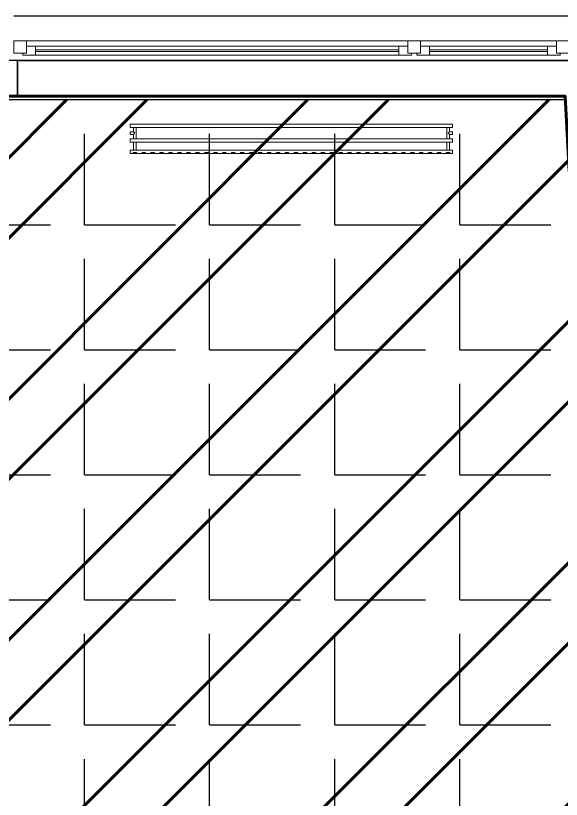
# Model space of a CAD drawing. Header units: millimetres. Extents: x -164500 to 426394, y -23753 to 102118.
# Drawn here: x 44635 to 47682, y 22836 to 27214 of the extents above; entities that cross this region are included whole.
import ezdxf

# ---------------------------------------------------------------- set-up
doc = ezdxf.new("R2010")
doc.units = ezdxf.units.MM
doc.layers.add('1.1) плитка  КР1', color=40, linetype='Continuous')
for name, color, linetype, lineweight in [('196 1-3 этаж гидро изол', 6, 'Continuous', 60), ('A-FLOR', 7, 'Continuous', 9), ('A-GLAZ', 7, 'Continuous', 9), ('A-GLAZ-1', 7, 'Continuous', 5)]:
    doc.layers.add(name, color=color, linetype=linetype, lineweight=lineweight)
doc.layers.add('M-EQPM-1', color=7, linetype='Continuous', lineweight=9, true_color=0xb2b2b2)

# ---------------------------------------------------------------- blocks, each defined once
blk = doc.blocks.new('120_Окно_СКБ_2Ст - 120_Окно_СКБ_2Ст 3100х2500 _мал_створка слева_-22273855-Объем проектирования 1 этажа')
at = {"layer": 'A-GLAZ'}
for p, q in [((-1550, -75), (-1550, -5)), ((-1550, -5), (-1480, -5)), ((-1480, -5), (-1480, -75)), ((650, -35), (-1480, -35)), ((-1480, -35), (-1480, -75)), ((-1430, -85), (-1430, -35)), ((600, -85), (600, -35)), ((650, -75), (650, -5)), ((650, -5), (720, -5)), ((650, -75), (650, -35)), ((720, -5), (720, -75)), ((1480, -35), (720, -35)), ((720, -35), (720, -75)), ((770, -85), (770, -35)), ((1430, -85), (1430, -35)), ((1480, -75), (1480, -5)), ((1480, -5), (1550, -5)), ((1480, -75), (1480, -35)), ((1550, -5), (1550, -75)), ((-1480, -75), (-1550, -75)), ((-1480, -75), (-1500, -75)), ((-1500, -75), (-1500, -85)), ((-1500, -85), (670, -85)), ((670, -85), (-1500, -85)), ((720, -75), (650, -75)), ((670, -75), (650, -75)), ((670, -85), (670, -75)), ((720, -75), (700, -75)), ((700, -75), (700, -85)), ((700, -85), (1500, -85)), ((1500, -85), (700, -85)), ((1550, -75), (1480, -75)), ((1500, -75), (1480, -75)), ((1500, -85), (1500, -75))]:
    blk.add_line(p, q, dxfattribs=at)
at = {"layer": 'A-GLAZ-1'}
for p, q in [((1550, -5), (-1550, -5)), ((-1550, -75), (-1500, -75)), ((-1430, -55), (600, -55)), ((600, -65), (-1430, -65)), ((670, -75), (700, -75)), ((770, -55), (1430, -55)), ((1430, -65), (770, -65)), ((1500, -75), (1550, -75))]:
    blk.add_line(p, q, dxfattribs=at)
blk = doc.blocks.new('radiator_prado_classic_z_tip_30_po exemplyaru - Classic Z Тип 30-500-V248-Объем проектирования 1 этажа')
at = {"layer": 'M-EQPM-1'}
for p, q in [((0, 228), (0, 210)), ((1800, 228), (0, 228)), ((0, 210), (0, 228)), ((0, 228), (12.5, 228)), ((12.5, 228), (37.5, 228)), ((37.5, 228), (12.5, 228)), ((12.5, 228), (37.5, 228)), ((12.5, 228), (17.5, 223)), ((12.5, 228), (17.5, 223)), ((32.5, 223), (17.5, 223)), ((17.5, 223), (32.5, 223)), ((32.5, 223), (37.5, 228)), ((37.5, 228), (32.5, 223)), ((37.5, 228), (62.5, 228)), ((62.5, 228), (87.5, 228)), ((87.5, 228), (62.5, 228)), ((62.5, 228), (87.5, 228)), ((62.5, 228), (67.5, 223)), ((62.5, 228), (67.5, 223)), ((82.5, 223), (67.5, 223)), ((67.5, 223), (82.5, 223)), ((82.5, 223), (87.5, 228)), ((87.5, 228), (82.5, 223)), ((87.5, 228), (112.5, 228)), ((112.5, 228), (137.5, 228)), ((137.5, 228), (112.5, 228)), ((112.5, 228), (137.5, 228)), ((112.5, 228), (117.5, 223)), ((112.5, 228), (117.5, 223)), ((132.5, 223), (117.5, 223)), ((117.5, 223), (132.5, 223)), ((132.5, 223), (137.5, 228)), ((137.5, 228), (132.5, 223)), ((137.5, 228), (162.5, 228)), ((162.5, 228), (187.5, 228)), ((187.5, 228), (162.5, 228)), ((162.5, 228), (187.5, 228)), ((162.5, 228), (167.5, 223)), ((162.5, 228), (167.5, 223)), ((182.5, 223), (167.5, 223)), ((167.5, 223), (182.5, 223)), ((182.5, 223), (187.5, 228)), ((187.5, 228), (182.5, 223)), ((187.5, 228), (212.5, 228)), ((212.5, 228), (237.5, 228)), ((237.5, 228), (212.5, 228)), ((212.5, 228), (237.5, 228)), ((212.5, 228), (217.5, 223)), ((212.5, 228), (217.5, 223)), ((232.5, 223), (217.5, 223)), ((217.5, 223), (232.5, 223)), ((232.5, 223), (237.5, 228)), ((237.5, 228), (232.5, 223)), ((237.5, 228), (262.5, 228)), ((262.5, 228), (287.5, 228)), ((287.5, 228), (262.5, 228)), ((262.5, 228), (287.5, 228)), ((262.5, 228), (267.5, 223)), ((262.5, 228), (267.5, 223)), ((282.5, 223), (267.5, 223)), ((267.5, 223), (282.5, 223)), ((282.5, 223), (287.5, 228)), ((287.5, 228), (282.5, 223)), ((287.5, 228), (312.5, 228)), ((312.5, 228), (337.5, 228)), ((337.5, 228), (312.5, 228)), ((312.5, 228), (337.5, 228)), ((312.5, 228), (317.5, 223)), ((312.5, 228), (317.5, 223)), ((332.5, 223), (317.5, 223)), ((317.5, 223), (332.5, 223)), ((332.5, 223), (337.5, 228)), ((337.5, 228), (332.5, 223)), ((337.5, 228), (362.5, 228)), ((362.5, 228), (387.5, 228)), ((387.5, 228), (362.5, 228)), ((362.5, 228), (387.5, 228)), ((362.5, 228), (367.5, 223)), ((362.5, 228), (367.5, 223)), ((382.5, 223), (367.5, 223)), ((367.5, 223), (382.5, 223)), ((382.5, 223), (387.5, 228)), ((387.5, 228), (382.5, 223)), ((387.5, 228), (412.5, 228)), ((412.5, 228), (437.5, 228)), ((437.5, 228), (412.5, 228)), ((412.5, 228), (437.5, 228)), ((412.5, 228), (417.5, 223)), ((412.5, 228), (417.5, 223)), ((432.5, 223), (417.5, 223)), ((417.5, 223), (432.5, 223)), ((432.5, 223), (437.5, 228)), ((437.5, 228), (432.5, 223)), ((437.5, 228), (462.5, 228)), ((462.5, 228), (487.5, 228)), ((487.5, 228), (462.5, 228)), ((462.5, 228), (487.5, 228)), ((462.5, 228), (467.5, 223)), ((462.5, 228), (467.5, 223)), ((482.5, 223), (467.5, 223)), ((467.5, 223), (482.5, 223)), ((482.5, 223), (487.5, 228)), ((487.5, 228), (482.5, 223)), ((487.5, 228), (512.5, 228)), ((512.5, 228), (537.5, 228)), ((537.5, 228), (512.5, 228)), ((512.5, 228), (537.5, 228)), ((512.5, 228), (517.5, 223)), ((512.5, 228), (517.5, 223)), ((532.5, 223), (517.5, 223)), ((517.5, 223), (532.5, 223)), ((532.5, 223), (537.5, 228)), ((537.5, 228), (532.5, 223)), ((537.5, 228), (562.5, 228)), ((562.5, 228), (587.5, 228)), ((587.5, 228), (562.5, 228)), ((562.5, 228), (587.5, 228)), ((562.5, 228), (567.5, 223)), ((562.5, 228), (567.5, 223)), ((582.5, 223), (567.5, 223)), ((567.5, 223), (582.5, 223)), ((582.5, 223), (587.5, 228)), ((587.5, 228), (582.5, 223)), ((587.5, 228), (612.5, 228)), ((612.5, 228), (637.5, 228)), ((637.5, 228), (612.5, 228)), ((612.5, 228), (637.5, 228)), ((612.5, 228), (617.5, 223)), ((612.5, 228), (617.5, 223)), ((632.5, 223), (617.5, 223)), ((617.5, 223), (632.5, 223)), ((632.5, 223), (637.5, 228)), ((637.5, 228), (632.5, 223)), ((637.5, 228), (662.5, 228)), ((662.5, 228), (687.5, 228)), ((687.5, 228), (662.5, 228)), ((662.5, 228), (687.5, 228)), ((662.5, 228), (667.5, 223)), ((662.5, 228), (667.5, 223)), ((682.5, 223), (667.5, 223)), ((667.5, 223), (682.5, 223)), ((682.5, 223), (687.5, 228)), ((687.5, 228), (682.5, 223)), ((687.5, 228), (712.5, 228)), ((712.5, 228), (737.5, 228)), ((737.5, 228), (712.5, 228)), ((712.5, 228), (737.5, 228)), ((712.5, 228), (717.5, 223)), ((712.5, 228), (717.5, 223)), ((732.5, 223), (717.5, 223)), ((717.5, 223), (732.5, 223)), ((732.5, 223), (737.5, 228)), ((737.5, 228), (732.5, 223)), ((737.5, 228), (762.5, 228)), ((762.5, 228), (787.5, 228)), ((787.5, 228), (762.5, 228)), ((762.5, 228), (787.5, 228)), ((762.5, 228), (767.5, 223)), ((762.5, 228), (767.5, 223)), ((782.5, 223), (767.5, 223)), ((767.5, 223), (782.5, 223)), ((782.5, 223), (787.5, 228)), ((787.5, 228), (782.5, 223)), ((787.5, 228), (812.5, 228)), ((812.5, 228), (837.5, 228)), ((837.5, 228), (812.5, 228)), ((812.5, 228), (837.5, 228)), ((812.5, 228), (817.5, 223)), ((812.5, 228), (817.5, 223)), ((832.5, 223), (817.5, 223)), ((817.5, 223), (832.5, 223)), ((832.5, 223), (837.5, 228)), ((837.5, 228), (832.5, 223)), ((837.5, 228), (862.5, 228)), ((862.5, 228), (887.5, 228)), ((887.5, 228), (862.5, 228)), ((862.5, 228), (887.5, 228)), ((862.5, 228), (867.5, 223)), ((862.5, 228), (867.5, 223)), ((882.5, 223), (867.5, 223)), ((867.5, 223), (882.5, 223)), ((882.5, 223), (887.5, 228)), ((887.5, 228), (882.5, 223)), ((887.5, 228), (912.5, 228)), ((937.5, 228), (912.5, 228)), ((912.5, 228), (937.5, 228)), ((912.5, 228), (917.5, 223)), ((912.5, 228), (917.5, 223)), ((913.9, 228), (937.5, 228)), ((932.5, 223), (917.5, 223)), ((917.5, 223), (932.5, 223)), ((932.5, 223), (937.5, 228)), ((937.5, 228), (932.5, 223)), ((937.5, 228), (962.5, 228)), ((962.5, 228), (987.5, 228)), ((987.5, 228), (962.5, 228)), ((962.5, 228), (987.5, 228)), ((962.5, 228), (967.5, 223)), ((962.5, 228), (967.5, 223)), ((982.5, 223), (967.5, 223)), ((967.5, 223), (982.5, 223)), ((982.5, 223), (987.5, 228)), ((987.5, 228), (982.5, 223)), ((987.5, 228), (1012.5, 228)), ((1012.5, 228), (1037.5, 228)), ((1037.5, 228), (1012.5, 228)), ((1012.5, 228), (1037.5, 228)), ((1012.5, 228), (1017.5, 223)), ((1012.5, 228), (1017.5, 223)), ((1032.5, 223), (1017.5, 223)), ((1017.5, 223), (1032.5, 223)), ((1032.5, 223), (1037.5, 228)), ((1037.5, 228), (1032.5, 223)), ((1037.5, 228), (1062.5, 228)), ((1062.5, 228), (1087.5, 228)), ((1087.5, 228), (1062.5, 228)), ((1062.5, 228), (1087.5, 228)), ((1062.5, 228), (1067.5, 223)), ((1062.5, 228), (1067.5, 223)), ((1082.5, 223), (1067.5, 223)), ((1067.5, 223), (1082.5, 223)), ((1082.5, 223), (1087.5, 228)), ((1087.5, 228), (1082.5, 223)), ((1087.5, 228), (1112.5, 228)), ((1112.5, 228), (1137.5, 228)), ((1137.5, 228), (1112.5, 228)), ((1112.5, 228), (1137.5, 228)), ((1112.5, 228), (1117.5, 223)), ((1112.5, 228), (1117.5, 223)), ((1132.5, 223), (1117.5, 223)), ((1117.5, 223), (1132.5, 223)), ((1132.5, 223), (1137.5, 228)), ((1137.5, 228), (1132.5, 223)), ((1137.5, 228), (1162.5, 228)), ((1162.5, 228), (1187.5, 228)), ((1187.5, 228), (1162.5, 228)), ((1162.5, 228), (1187.5, 228)), ((1162.5, 228), (1167.5, 223)), ((1162.5, 228), (1167.5, 223)), ((1182.5, 223), (1167.5, 223)), ((1167.5, 223), (1182.5, 223)), ((1182.5, 223), (1187.5, 228)), ((1187.5, 228), (1182.5, 223)), ((1187.5, 228), (1212.5, 228)), ((1212.5, 228), (1237.5, 228)), ((1237.5, 228), (1212.5, 228)), ((1212.5, 228), (1237.5, 228)), ((1212.5, 228), (1217.5, 223)), ((1212.5, 228), (1217.5, 223)), ((1232.5, 223), (1217.5, 223)), ((1217.5, 223), (1232.5, 223)), ((1232.5, 223), (1237.5, 228)), ((1237.5, 228), (1232.5, 223)), ((1237.5, 228), (1262.5, 228)), ((1262.5, 228), (1287.5, 228)), ((1287.5, 228), (1262.5, 228)), ((1262.5, 228), (1287.5, 228)), ((1262.5, 228), (1267.5, 223)), ((1262.5, 228), (1267.5, 223)), ((1282.5, 223), (1267.5, 223)), ((1267.5, 223), (1282.5, 223)), ((1282.5, 223), (1287.5, 228)), ((1287.5, 228), (1282.5, 223)), ((1287.5, 228), (1312.5, 228)), ((1312.5, 228), (1337.5, 228)), ((1337.5, 228), (1312.5, 228)), ((1312.5, 228), (1337.5, 228)), ((1312.5, 228), (1317.5, 223)), ((1312.5, 228), (1317.5, 223)), ((1332.5, 223), (1317.5, 223)), ((1317.5, 223), (1332.5, 223)), ((1332.5, 223), (1337.5, 228)), ((1337.5, 228), (1332.5, 223)), ((1337.5, 228), (1362.5, 228)), ((1362.5, 228), (1387.5, 228)), ((1387.5, 228), (1362.5, 228)), ((1362.5, 228), (1387.5, 228)), ((1362.5, 228), (1367.5, 223)), ((1362.5, 228), (1367.5, 223)), ((1382.5, 223), (1367.5, 223)), ((1367.5, 223), (1382.5, 223)), ((1382.5, 223), (1387.5, 228)), ((1387.5, 228), (1382.5, 223)), ((1387.5, 228), (1412.5, 228)), ((1412.5, 228), (1437.5, 228)), ((1437.5, 228), (1412.5, 228)), ((1412.5, 228), (1437.5, 228)), ((1412.5, 228), (1417.5, 223)), ((1412.5, 228), (1417.5, 223)), ((1432.5, 223), (1417.5, 223)), ((1417.5, 223), (1432.5, 223)), ((1432.5, 223), (1437.5, 228)), ((1437.5, 228), (1432.5, 223)), ((1437.5, 228), (1462.5, 228)), ((1462.5, 228), (1487.5, 228)), ((1487.5, 228), (1462.5, 228)), ((1462.5, 228), (1487.5, 228)), ((1462.5, 228), (1467.5, 223)), ((1462.5, 228), (1467.5, 223)), ((1482.5, 223), (1467.5, 223)), ((1467.5, 223), (1482.5, 223)), ((1482.5, 223), (1487.5, 228)), ((1487.5, 228), (1482.5, 223)), ((1487.5, 228), (1512.5, 228)), ((1512.5, 228), (1537.5, 228)), ((1537.5, 228), (1512.5, 228)), ((1512.5, 228), (1537.5, 228)), ((1512.5, 228), (1517.5, 223)), ((1512.5, 228), (1517.5, 223)), ((1532.5, 223), (1517.5, 223)), ((1517.5, 223), (1532.5, 223)), ((1532.5, 223), (1537.5, 228)), ((1537.5, 228), (1532.5, 223)), ((1537.5, 228), (1562.5, 228)), ((1562.5, 228), (1587.5, 228)), ((1587.5, 228), (1562.5, 228)), ((1562.5, 228), (1587.5, 228)), ((1562.5, 228), (1567.5, 223)), ((1562.5, 228), (1567.5, 223)), ((1582.5, 223), (1567.5, 223)), ((1567.5, 223), (1582.5, 223)), ((1582.5, 223), (1587.5, 228)), ((1587.5, 228), (1582.5, 223)), ((1587.5, 228), (1612.5, 228)), ((1612.5, 228), (1637.5, 228)), ((1637.5, 228), (1612.5, 228)), ((1612.5, 228), (1637.5, 228)), ((1612.5, 228), (1617.5, 223)), ((1612.5, 228), (1617.5, 223)), ((1632.5, 223), (1617.5, 223)), ((1617.5, 223), (1632.5, 223)), ((1632.5, 223), (1637.5, 228)), ((1637.5, 228), (1632.5, 223)), ((1637.5, 228), (1662.5, 228)), ((1662.5, 228), (1687.5, 228)), ((1687.5, 228), (1662.5, 228)), ((1662.5, 228), (1687.5, 228)), ((1662.5, 228), (1667.5, 223)), ((1662.5, 228), (1667.5, 223)), ((1682.5, 223), (1667.5, 223)), ((1667.5, 223), (1682.5, 223)), ((1682.5, 223), (1687.5, 228)), ((1687.5, 228), (1682.5, 223)), ((1687.5, 228), (1712.5, 228)), ((1712.5, 228), (1737.5, 228)), ((1737.5, 228), (1712.5, 228)), ((1712.5, 228), (1737.5, 228)), ((1712.5, 228), (1717.5, 223)), ((1712.5, 228), (1717.5, 223)), ((1732.5, 223), (1717.5, 223)), ((1717.5, 223), (1732.5, 223)), ((1732.5, 223), (1737.5, 228)), ((1737.5, 228), (1732.5, 223)), ((1737.5, 228), (1762.5, 228)), ((1762.5, 228), (1787.5, 228)), ((1787.5, 228), (1762.5, 228)), ((1762.5, 228), (1787.5, 228)), ((1762.5, 228), (1767.5, 223)), ((1762.5, 228), (1767.5, 223)), ((1782.5, 223), (1767.5, 223)), ((1767.5, 223), (1782.5, 223)), ((1782.5, 223), (1787.5, 228)), ((1787.5, 228), (1782.5, 223)), ((1787.5, 228), (1800, 228)), ((1800, 210), (1800, 228)), ((1800, 228), (1800, 210)), ((0, 210), (1800, 210)), ((17.8, 210), (0, 210)), ((17.5, 210), (17.5, 164)), ((17.5, 210), (17.5, 164)), ((17.8, 210), (17.5, 210)), ((17.5, 210), (17.8, 210)), ((17.8, 210), (17.5, 210)), ((17.5, 210), (32.5, 210)), ((32.2, 210), (17.8, 210)), ((17.8, 210), (32.2, 210)), ((32.2, 210), (17.8, 210)), ((32.5, 210), (32.2, 210)), ((32.2, 210), (32.5, 210)), ((32.5, 210), (32.2, 210)), ((1767.8, 210), (32.2, 210)), ((32.5, 164), (32.5, 210)), ((32.5, 164), (32.5, 210)), ((1767.5, 210), (1767.5, 164)), ((1767.5, 210), (1767.5, 164)), ((1767.8, 210), (1767.5, 210)), ((1767.5, 210), (1782.5, 210)), ((1767.8, 210), (1767.5, 210)), ((1767.5, 210), (1767.8, 210)), ((1782.2, 210), (1767.8, 210)), ((1782.2, 210), (1767.8, 210)), ((1767.8, 210), (1782.2, 210)), ((1782.5, 210), (1782.2, 210)), ((1782.5, 210), (1782.2, 210)), ((1782.2, 210), (1782.5, 210)), ((1800, 210), (1782.2, 210)), ((1782.5, 164), (1782.5, 210)), ((1782.5, 164), (1782.5, 210)), ((1800, 164), (0, 164)), ((0, 164), (0, 146)), ((0, 146), (0, 164)), ((0, 164), (17.8, 164)), ((0, 146), (1800, 146)), ((18.5, 146), (0, 146)), ((17.8, 164), (17.5, 164)), ((17.5, 164), (17.8, 164)), ((17.8, 164), (17.5, 164)), ((17.5, 164), (32.5, 164)), ((17.5, 146), (17.5, 121.5)), ((17.5, 146), (17.5, 121.5)), ((17.5, 146), (18.5, 146)), ((18.5, 146), (17.5, 146)), ((17.5, 146), (18.5, 146)), ((32.5, 146), (17.5, 146)), ((32.2, 164), (17.8, 164)), ((17.8, 164), (32.2, 164)), ((32.2, 164), (17.8, 164)), ((18.5, 146), (32.2, 146)), ((32.2, 146), (18.5, 146)), ((18.5, 146), (32.2, 146)), ((32.5, 164), (32.2, 164)), ((32.2, 164), (32.5, 164)), ((32.5, 164), (32.2, 164)), ((32.2, 164), (1767.8, 164)), ((32.2, 146), (32.5, 146)), ((32.5, 146), (32.2, 146)), ((32.2, 146), (32.5, 146)), ((1767.8, 146), (32.2, 146)), ((32.5, 82), (32.5, 146)), ((32.5, 82), (32.5, 146)), ((1767.8, 164), (1767.5, 164)), ((1767.5, 164), (1782.5, 164)), ((1767.8, 164), (1767.5, 164)), ((1767.5, 164), (1767.8, 164)), ((1767.5, 146), (1767.5, 82)), ((1767.5, 146), (1767.5, 82)), ((1767.5, 146), (1767.8, 146)), ((1782.5, 146), (1767.5, 146)), ((1767.5, 146), (1767.8, 146)), ((1767.8, 146), (1767.5, 146)), ((1782.2, 164), (1767.8, 164)), ((1782.2, 164), (1767.8, 164)), ((1767.8, 164), (1782.2, 164)), ((1767.8, 146), (1781.5, 146)), ((1767.8, 146), (1781.5, 146)), ((1781.5, 146), (1767.8, 146)), ((1781.5, 146), (1782.5, 146)), ((1781.5, 146), (1782.5, 146)), ((1782.5, 146), (1781.5, 146)), ((1800, 146), (1781.5, 146)), ((1782.5, 164), (1782.2, 164)), ((1782.5, 164), (1782.2, 164)), ((1782.2, 164), (1782.5, 164)), ((1782.2, 164), (1800, 164)), ((1782.5, 121.5), (1782.5, 146)), ((1782.5, 121.5), (1782.5, 146)), ((1800, 146), (1800, 164)), ((1800, 164), (1800, 146)), ((17.5, 121.5), (0, 121.5)), ((17.5, 121.5), (0, 121.5)), ((0, 121.5), (0, 120.5)), ((0, 106.5), (0, 121.5)), ((0, 120.5), (0, 107.5)), ((0, 120.5), (0, 119.3)), ((0, 114), (0, 120.5)), ((0, 120.5), (0, 120.5)), ((0, 119.3), (0, 117.8)), ((0, 117.8), (0, 114)), ((0, 114), (0, 110.3)), ((0, 107.5), (0, 114)), ((0, 110.3), (0, 108.7)), ((0, 108.7), (0, 107.5)), ((0, 107.5), (0, 106.5)), ((0, 107.5), (0, 107.5)), ((0, 106.5), (17.5, 106.5)), ((0, 106.5), (17.5, 106.5)), ((17.5, 106.5), (17.5, 82)), ((17.5, 106.5), (17.5, 82)), ((1800, 121.5), (1782.5, 121.5)), ((1800, 121.5), (1782.5, 121.5)), ((1782.5, 82), (1782.5, 106.5)), ((1782.5, 106.5), (1800, 106.5)), ((1782.5, 82), (1782.5, 106.5)), ((1782.5, 106.5), (1800, 106.5)), ((1800, 121.5), (1800, 106.5)), ((1800, 120.5), (1800, 121.5)), ((1800, 121.5), (1800, 120.5)), ((1800, 120.5), (1800, 121.5)), ((1800, 107.5), (1800, 120.5)), ((1800, 120.5), (1800, 107.5)), ((1800, 107.5), (1800, 120.5)), ((1800, 106.5), (1800, 107.5)), ((1800, 107.5), (1800, 106.5)), ((1800, 106.5), (1800, 107.5)), ((1800, 82), (0, 82)), ((0, 82), (0, 64)), ((0, 64), (0, 82)), ((0, 82), (18.5, 82)), ((1800, 64), (0, 64)), ((0, 64), (1800, 64)), ((18.5, 82), (17.5, 82)), ((17.5, 82), (18.5, 82)), ((18.5, 82), (17.5, 82)), ((17.5, 82), (32.5, 82)), ((32.2, 82), (18.5, 82)), ((18.5, 82), (32.2, 82)), ((32.2, 82), (18.5, 82)), ((32.5, 82), (32.2, 82)), ((32.2, 82), (32.5, 82)), ((32.5, 82), (32.2, 82)), ((32.2, 82), (1767.8, 82)), ((1767.8, 82), (1767.5, 82)), ((1767.5, 82), (1782.5, 82)), ((1767.8, 82), (1767.5, 82)), ((1767.5, 82), (1767.8, 82)), ((1781.5, 82), (1767.8, 82)), ((1781.5, 82), (1767.8, 82)), ((1767.8, 82), (1781.5, 82)), ((1782.5, 82), (1781.5, 82)), ((1782.5, 82), (1781.5, 82)), ((1781.5, 82), (1782.5, 82)), ((1781.5, 82), (1800, 82)), ((1800, 64), (1800, 82)), ((1800, 82), (1800, 64))]:
    blk.add_line(p, q, dxfattribs=at)
for points, knots in [([(18.5, 120.5), (18.4, 120.6), (18.3, 120.7), (18.1, 120.9), (17.9, 121.1), (17.8, 121.2), (17.7, 121.3), (17.5, 121.5), (17.5, 121.5), (17.5, 121.5)], [0.7142857, 0.7142857, 0.7142857, 0.7142857, 0.75, 0.7857143, 0.8214286, 0.8571429, 0.8928571, 0.9285714, 1, 1, 1, 1]), ([(17.5, 121.5), (17.5, 121.5), (17.5, 121.5), (17.7, 121.3), (17.8, 121.2), (17.9, 121.1), (18.1, 120.9), (18.3, 120.7), (18.4, 120.6), (18.5, 120.5)], [0, 0, 0, 0, 0.0714286, 0.1071429, 0.1428571, 0.1785714, 0.2142857, 0.25, 0.2857143, 0.2857143, 0.2857143, 0.2857143]), ([(17.5, 121.5), (17.5, 121.5), (17.5, 121.5), (17.7, 121.3), (17.8, 121.2), (17.9, 121.1), (18.1, 120.9), (18.3, 120.7), (18.4, 120.6), (18.5, 120.5)], [0, 0, 0, 0, 0.0714286, 0.1071429, 0.1428571, 0.1785714, 0.2142857, 0.25, 0.2857143, 0.2857143, 0.2857143, 0.2857143]), ([(25, 114), (24.5, 114.5), (23.6, 115.4), (22.4, 116.6), (21.6, 117.4), (21.1, 117.9), (20.8, 118.2), (20.5, 118.5), (20.2, 118.8), (19.8, 119.1), (19.6, 119.4), (19.3, 119.7), (19, 120), (18.7, 120.3), (18.5, 120.5), (18.3, 120.7), (18.1, 120.9), (17.9, 121.1), (17.8, 121.2), (17.7, 121.3), (17.5, 121.5), (17.5, 121.5), (17.5, 121.5)], [0, 0, 0, 0, 0.142857, 0.285714, 0.357143, 0.392857, 0.428571, 0.464286, 0.5, 0.535714, 0.571429, 0.607143, 0.642857, 0.678571, 0.714286, 0.75, 0.785714, 0.821429, 0.857143, 0.892857, 0.928571, 1, 1, 1, 1]), ([(17.5, 106.5), (17.5, 106.5), (17.5, 106.5), (17.7, 106.7), (17.8, 106.8), (17.9, 106.9), (18.1, 107.1), (18.3, 107.3), (18.5, 107.5), (18.7, 107.7), (19, 108), (19.3, 108.3), (19.6, 108.6), (19.8, 108.9), (20.3, 109.3), (20.7, 109.7), (21.1, 110.1), (21.6, 110.6), (22.4, 111.4), (23.6, 112.6), (24.5, 113.5), (25, 114)], [0, 0, 0, 0, 0.071429, 0.107143, 0.142857, 0.178571, 0.214286, 0.25, 0.285714, 0.321429, 0.357143, 0.392857, 0.428571, 0.464286, 0.5, 0.571429, 0.607143, 0.642857, 0.714286, 0.857143, 1, 1, 1, 1]), ([(17.5, 106.5), (17.5, 106.5), (17.5, 106.5), (17.7, 106.7), (17.8, 106.8), (17.9, 106.9), (18.1, 107.1), (18.3, 107.3), (18.4, 107.4), (18.5, 107.5)], [0, 0, 0, 0, 0.0714286, 0.1071429, 0.1428571, 0.1785714, 0.2142857, 0.25, 0.2857143, 0.2857143, 0.2857143, 0.2857143]), ([(18.5, 107.5), (18.4, 107.4), (18.3, 107.3), (18.1, 107.1), (17.9, 106.9), (17.8, 106.8), (17.7, 106.7), (17.5, 106.5), (17.5, 106.5), (17.5, 106.5)], [0.7142857, 0.7142857, 0.7142857, 0.7142857, 0.75, 0.7857143, 0.8214286, 0.8571429, 0.8928571, 0.9285714, 1, 1, 1, 1]), ([(18.5, 107.5), (18.4, 107.4), (18.3, 107.3), (18.1, 107.1), (17.9, 106.9), (17.8, 106.8), (17.7, 106.7), (17.5, 106.5), (17.5, 106.5), (17.5, 106.5)], [0.7142857, 0.7142857, 0.7142857, 0.7142857, 0.75, 0.7857143, 0.8214286, 0.8571429, 0.8928571, 0.9285714, 1, 1, 1, 1]), ([(22.1, 116.9), (21.9, 117.1), (21.6, 117.4), (21.1, 117.9), (20.8, 118.2), (20.5, 118.5), (20.2, 118.8), (19.9, 119.2), (19.7, 119.3), (19.6, 119.4)], [0.2857143, 0.2857143, 0.2857143, 0.2857143, 0.3571429, 0.3928571, 0.4285714, 0.4642857, 0.5, 0.5357143, 0.5714286, 0.5714286, 0.5714286, 0.5714286]), ([(19.6, 119.4), (19.7, 119.3), (19.9, 119.2), (20.3, 118.7), (20.7, 118.3), (21.1, 117.9), (21.6, 117.4), (21.9, 117.1), (22.1, 116.9)], [0.4285714, 0.4285714, 0.4285714, 0.4285714, 0.4642857, 0.5, 0.5714286, 0.6071429, 0.6428571, 0.7142857, 0.7142857, 0.7142857, 0.7142857]), ([(19.6, 119.4), (19.7, 119.3), (19.8, 119.1), (20.3, 118.7), (20.7, 118.3), (21.1, 117.9), (21.6, 117.4), (21.9, 117.1), (22.1, 116.9)], [0.4285714, 0.4285714, 0.4285714, 0.4285714, 0.4642857, 0.5, 0.5714286, 0.6071429, 0.6428571, 0.7142857, 0.7142857, 0.7142857, 0.7142857]), ([(19.6, 108.6), (19.7, 108.7), (19.9, 108.8), (20.3, 109.3), (20.7, 109.7), (21.1, 110.1), (21.6, 110.6), (21.9, 110.9), (22.1, 111.1)], [0.4285714, 0.4285714, 0.4285714, 0.4285714, 0.4642857, 0.5, 0.5714286, 0.6071429, 0.6428571, 0.7142857, 0.7142857, 0.7142857, 0.7142857]), ([(22.1, 111.1), (21.9, 110.9), (21.6, 110.6), (21.1, 110.1), (20.8, 109.8), (20.5, 109.5), (20.2, 109.2), (19.9, 108.8), (19.7, 108.7), (19.6, 108.6)], [0.2857143, 0.2857143, 0.2857143, 0.2857143, 0.3571429, 0.3928571, 0.4285714, 0.4642857, 0.5, 0.5357143, 0.5714286, 0.5714286, 0.5714286, 0.5714286]), ([(22.1, 111.1), (21.9, 110.9), (21.6, 110.6), (21.1, 110.1), (20.8, 109.8), (20.5, 109.5), (20.2, 109.2), (19.8, 108.9), (19.7, 108.7), (19.6, 108.6)], [0.2857143, 0.2857143, 0.2857143, 0.2857143, 0.3571429, 0.3928571, 0.4285714, 0.4642857, 0.5, 0.5357143, 0.5714286, 0.5714286, 0.5714286, 0.5714286]), ([(1775, 114), (1775.5, 114.5), (1776.4, 115.4), (1777.6, 116.6), (1778.4, 117.4), (1778.9, 117.9), (1779.2, 118.2), (1779.5, 118.5), (1779.8, 118.8), (1780.1, 119.2), (1780.4, 119.4), (1780.7, 119.7), (1781, 120), (1781.3, 120.3), (1781.5, 120.5), (1781.7, 120.7), (1781.9, 120.9), (1782.1, 121.1), (1782.2, 121.2), (1782.3, 121.3), (1782.5, 121.5), (1782.5, 121.5), (1782.5, 121.5)], [0, 0, 0, 0, 0.142857, 0.285714, 0.357143, 0.392857, 0.428571, 0.464286, 0.5, 0.535714, 0.571429, 0.607143, 0.642857, 0.678571, 0.714286, 0.75, 0.785714, 0.821429, 0.857143, 0.892857, 0.928571, 1, 1, 1, 1]), ([(1782.5, 106.5), (1782.5, 106.5), (1782.5, 106.5), (1782.3, 106.7), (1782.2, 106.8), (1782.1, 106.9), (1781.9, 107.1), (1781.7, 107.3), (1781.5, 107.5), (1781.3, 107.7), (1781, 108), (1780.7, 108.3), (1780.4, 108.6), (1780.1, 108.8), (1779.7, 109.3), (1779.3, 109.7), (1778.9, 110.1), (1778.4, 110.6), (1777.6, 111.4), (1776.4, 112.6), (1775.5, 113.5), (1775, 114)], [0, 0, 0, 0, 0.071429, 0.107143, 0.142857, 0.178571, 0.214286, 0.25, 0.285714, 0.321429, 0.357143, 0.392857, 0.428571, 0.464286, 0.5, 0.571429, 0.607143, 0.642857, 0.714286, 0.857143, 1, 1, 1, 1]), ([(1780.4, 119.4), (1780.3, 119.3), (1780.1, 119.2), (1779.7, 118.7), (1779.3, 118.3), (1778.9, 117.9), (1778.4, 117.4), (1778.1, 117.1), (1777.9, 116.9)], [0.4285714, 0.4285714, 0.4285714, 0.4285714, 0.4642857, 0.5, 0.5714286, 0.6071429, 0.6428571, 0.7142857, 0.7142857, 0.7142857, 0.7142857]), ([(1780.4, 119.4), (1780.3, 119.3), (1780.1, 119.2), (1779.7, 118.7), (1779.3, 118.3), (1778.9, 117.9), (1778.4, 117.4), (1778.1, 117.1), (1777.9, 116.9)], [0.4285714, 0.4285714, 0.4285714, 0.4285714, 0.4642857, 0.5, 0.5714286, 0.6071429, 0.6428571, 0.7142857, 0.7142857, 0.7142857, 0.7142857]), ([(1777.9, 116.9), (1778.1, 117.1), (1778.4, 117.4), (1778.9, 117.9), (1779.2, 118.2), (1779.5, 118.5), (1779.8, 118.8), (1780.1, 119.2), (1780.3, 119.3), (1780.4, 119.4)], [0.2857143, 0.2857143, 0.2857143, 0.2857143, 0.3571429, 0.3928571, 0.4285714, 0.4642857, 0.5, 0.5357143, 0.5714286, 0.5714286, 0.5714286, 0.5714286]), ([(1777.9, 111.1), (1778.1, 110.9), (1778.4, 110.6), (1778.9, 110.1), (1779.2, 109.8), (1779.5, 109.5), (1779.8, 109.2), (1780.1, 108.8), (1780.3, 108.7), (1780.4, 108.6)], [0.2857143, 0.2857143, 0.2857143, 0.2857143, 0.3571429, 0.3928571, 0.4285714, 0.4642857, 0.5, 0.5357143, 0.5714286, 0.5714286, 0.5714286, 0.5714286]), ([(1777.9, 111.1), (1778.1, 110.9), (1778.4, 110.6), (1778.9, 110.1), (1779.2, 109.8), (1779.5, 109.5), (1779.8, 109.2), (1780.1, 108.8), (1780.3, 108.7), (1780.4, 108.6)], [0.2857143, 0.2857143, 0.2857143, 0.2857143, 0.3571429, 0.3928571, 0.4285714, 0.4642857, 0.5, 0.5357143, 0.5714286, 0.5714286, 0.5714286, 0.5714286]), ([(1780.4, 108.6), (1780.3, 108.7), (1780.1, 108.8), (1779.7, 109.3), (1779.3, 109.7), (1778.9, 110.1), (1778.4, 110.6), (1778.1, 110.9), (1777.9, 111.1)], [0.4285714, 0.4285714, 0.4285714, 0.4285714, 0.4642857, 0.5, 0.5714286, 0.6071429, 0.6428571, 0.7142857, 0.7142857, 0.7142857, 0.7142857]), ([(1782.5, 121.5), (1782.5, 121.5), (1782.5, 121.5), (1782.3, 121.3), (1782.2, 121.2), (1782.1, 121.1), (1781.9, 120.9), (1781.7, 120.7), (1781.6, 120.6), (1781.5, 120.5)], [0, 0, 0, 0, 0.0714286, 0.1071429, 0.1428571, 0.1785714, 0.2142857, 0.25, 0.2857143, 0.2857143, 0.2857143, 0.2857143]), ([(1782.5, 121.5), (1782.5, 121.5), (1782.5, 121.5), (1782.3, 121.3), (1782.2, 121.2), (1782.1, 121.1), (1781.9, 120.9), (1781.7, 120.7), (1781.6, 120.6), (1781.5, 120.5)], [0, 0, 0, 0, 0.0714286, 0.1071429, 0.1428571, 0.1785714, 0.2142857, 0.25, 0.2857143, 0.2857143, 0.2857143, 0.2857143]), ([(1781.5, 120.5), (1781.6, 120.6), (1781.7, 120.7), (1781.9, 120.9), (1782.1, 121.1), (1782.2, 121.2), (1782.3, 121.3), (1782.5, 121.5), (1782.5, 121.5), (1782.5, 121.5)], [0.7142857, 0.7142857, 0.7142857, 0.7142857, 0.75, 0.7857143, 0.8214286, 0.8571429, 0.8928571, 0.9285714, 1, 1, 1, 1]), ([(1781.5, 107.5), (1781.6, 107.4), (1781.7, 107.3), (1781.9, 107.1), (1782.1, 106.9), (1782.2, 106.8), (1782.3, 106.7), (1782.5, 106.5), (1782.5, 106.5), (1782.5, 106.5)], [0.7142857, 0.7142857, 0.7142857, 0.7142857, 0.75, 0.7857143, 0.8214286, 0.8571429, 0.8928571, 0.9285714, 1, 1, 1, 1]), ([(1781.5, 107.5), (1781.6, 107.4), (1781.7, 107.3), (1781.9, 107.1), (1782.1, 106.9), (1782.2, 106.8), (1782.3, 106.7), (1782.5, 106.5), (1782.5, 106.5), (1782.5, 106.5)], [0.7142857, 0.7142857, 0.7142857, 0.7142857, 0.75, 0.7857143, 0.8214286, 0.8571429, 0.8928571, 0.9285714, 1, 1, 1, 1]), ([(1782.5, 106.5), (1782.5, 106.5), (1782.5, 106.5), (1782.3, 106.7), (1782.2, 106.8), (1782.1, 106.9), (1781.9, 107.1), (1781.7, 107.3), (1781.6, 107.4), (1781.5, 107.5)], [0, 0, 0, 0, 0.0714286, 0.1071429, 0.1428571, 0.1785714, 0.2142857, 0.25, 0.2857143, 0.2857143, 0.2857143, 0.2857143])]:
    blk.add_open_spline(points, degree=3, knots=knots, dxfattribs=at)
for points in [[(19.6, 119.4), (19.5, 119.5), (19.3, 119.7), (19, 120), (18.7, 120.3), (18.6, 120.4), (18.5, 120.5)], [(18.5, 120.5), (18.6, 120.4), (18.7, 120.3), (19, 120), (19.3, 119.7), (19.5, 119.5), (19.6, 119.4)], [(18.5, 120.5), (18.6, 120.4), (18.7, 120.3), (19, 120), (19.3, 119.7), (19.5, 119.5), (19.6, 119.4)], [(18.5, 107.5), (18.6, 107.6), (18.7, 107.7), (19, 108), (19.3, 108.3), (19.5, 108.5), (19.6, 108.6)], [(19.6, 108.6), (19.5, 108.5), (19.3, 108.3), (19, 108), (18.7, 107.7), (18.6, 107.6), (18.5, 107.5)], [(19.6, 108.6), (19.5, 108.5), (19.3, 108.3), (19, 108), (18.7, 107.7), (18.6, 107.6), (18.5, 107.5)], [(25, 114), (24.5, 114.5), (23.6, 115.4), (22.6, 116.4), (22.1, 116.9)], [(22.1, 116.9), (22.6, 116.4), (23.6, 115.4), (24.5, 114.5), (25, 114)], [(22.1, 116.9), (22.6, 116.4), (23.6, 115.4), (24.5, 114.5), (25, 114)], [(22.1, 111.1), (22.6, 111.6), (23.6, 112.6), (24.5, 113.5), (25, 114)], [(25, 114), (24.5, 113.5), (23.6, 112.6), (22.6, 111.6), (22.1, 111.1)], [(25, 114), (24.5, 113.5), (23.6, 112.6), (22.6, 111.6), (22.1, 111.1)], [(1777.9, 116.9), (1777.4, 116.4), (1776.4, 115.4), (1775.5, 114.5), (1775, 114)], [(1777.9, 116.9), (1777.4, 116.4), (1776.4, 115.4), (1775.5, 114.5), (1775, 114)], [(1775, 114), (1775.5, 114.5), (1776.4, 115.4), (1777.4, 116.4), (1777.9, 116.9)], [(1775, 114), (1775.5, 113.5), (1776.4, 112.6), (1777.4, 111.6), (1777.9, 111.1)], [(1775, 114), (1775.5, 113.5), (1776.4, 112.6), (1777.4, 111.6), (1777.9, 111.1)], [(1777.9, 111.1), (1777.4, 111.6), (1776.4, 112.6), (1775.5, 113.5), (1775, 114)], [(1781.5, 120.5), (1781.4, 120.4), (1781.3, 120.3), (1781, 120), (1780.7, 119.7), (1780.5, 119.5), (1780.4, 119.4)], [(1781.5, 120.5), (1781.4, 120.4), (1781.3, 120.3), (1781, 120), (1780.7, 119.7), (1780.5, 119.5), (1780.4, 119.4)], [(1780.4, 119.4), (1780.5, 119.5), (1780.7, 119.7), (1781, 120), (1781.3, 120.3), (1781.4, 120.4), (1781.5, 120.5)], [(1780.4, 108.6), (1780.5, 108.5), (1780.7, 108.3), (1781, 108), (1781.3, 107.7), (1781.4, 107.6), (1781.5, 107.5)], [(1780.4, 108.6), (1780.5, 108.5), (1780.7, 108.3), (1781, 108), (1781.3, 107.7), (1781.4, 107.6), (1781.5, 107.5)], [(1781.5, 107.5), (1781.4, 107.6), (1781.3, 107.7), (1781, 108), (1780.7, 108.3), (1780.5, 108.5), (1780.4, 108.6)]]:
    blk.add_open_spline(points, degree=3, dxfattribs=at)

msp = doc.modelspace()

# ---------------------------------------------------------------- hatches: boundary and pattern name
at = {"layer": '1.1) плитка  КР1'}
h = msp.add_hatch(dxfattribs=at)
h.set_pattern_fill('ANGLE', color=256, scale=100)
h.set_pattern_definition([(0, (42224.7, 26743.94), (0, 698.5), [508, -190.5]), (90, (42224.7, 26743.94), (-698.5, 4e-14), [508, -190.5])])
h.paths.add_polyline_path([(54824.702, 12184.438), (54834.702, 11783.938), (56619.963, 11784.938), (56619.963, 15695.731), (57414.702, 15695.731), (57386.702, 18691.938), (57966.702, 18821.523), (57966.702, 20355.938), (51436.702, 20355.938), (51436.702, 26313.938), (50903.702, 26313.938), (50903.702, 26722.938), (48844.702, 26743.938), (48845.702, 26343.438), (47749.702, 26343.438), (47724.702, 26363.938), (47703.702, 26742.938), (42845.702, 26742.938), (42845.702, 26363.938), (42465.702, 26343.938), (42465.702, 26063.938), (42224.702, 26038.938), (42224.702, 24363.938), (42444.702, 24363.938), (42527.875, 23183.938), (42845.702, 23184.938), (42845.702, 21962.938), (42465.702, 21962.938), (42465.702, 20164.938), (42824.702, 20164.938), (42845.702, 19563.938), (42465.702, 19562.938), (42465.702, 17764.938), (42845.702, 17764.938), (42845.702, 16542.938), (42465.702, 16542.938), (42465.702, 14971.895), (45995.724, 14966.395), (46024.702, 11803.938), (48203.702, 11773.938), (48203.702, 12184.938), (48845.702, 12184.938), (48895.702, 11803.938), (51723.702, 11803.938), (51723.702, 12163.938), (52422.44, 12184.938), (52378.571, 11763.938), (54214.702, 11783.938), (54214.702, 12225.418), (54832.702, 12225.418)])
edge = h.paths.add_edge_path(flags=16)
edge.add_arc((48509.596, 16886.524), 491.712, 0, 360)
edge = h.paths.add_edge_path(flags=16)
edge.add_arc((54504.756, 16876.517), 491.712, 0, 360)
edge = h.paths.add_edge_path(flags=16)
edge.add_arc((48534.113, 22870.242), 491.712, 0, 360)
at = {"layer": '196 1-3 этаж гидро изол'}
h = msp.add_hatch(dxfattribs=at)
h.set_pattern_fill('ANSI32', color=256, scale=100)
h.set_pattern_definition([(45, (42224.7, 26743.9), (-673.52, 673.52), []), (45, (42673.7, 26743.9), (-673.52, 673.52), [])])
h.paths.add_polyline_path([(54824.702, 12184.438), (54834.702, 11783.938), (56619.963, 11784.938), (56619.963, 15695.731), (57414.702, 15695.731), (57386.702, 18691.938), (57966.702, 18821.523), (57966.702, 20355.938), (51436.702, 20355.938), (51436.702, 26313.938), (50903.702, 26313.938), (50903.702, 26722.938), (48844.702, 26743.938), (48845.702, 26343.438), (47749.702, 26343.438), (47724.702, 26363.938), (47703.702, 26742.938), (42845.702, 26742.938), (42845.702, 26363.938), (42465.702, 26343.938), (42465.702, 26063.938), (42224.702, 26038.938), (42224.702, 24363.938), (42444.702, 24363.938), (42527.875, 23183.938), (42845.702, 23184.938), (42845.702, 21962.938), (42465.702, 21962.938), (42465.702, 20164.938), (42824.702, 20164.938), (42845.702, 19563.938), (42465.702, 19562.938), (42465.702, 17764.938), (42845.702, 17764.938), (42845.702, 16542.938), (42465.702, 16542.938), (42465.702, 14971.895), (45995.724, 14966.395), (46024.702, 11803.938), (48203.702, 11773.938), (48203.702, 12184.938), (48845.702, 12184.938), (48895.702, 11803.938), (51723.702, 11803.938), (51723.702, 12163.938), (52422.44, 12184.938), (52378.571, 11763.938), (54214.702, 11783.938), (54214.702, 12225.418), (54832.702, 12225.418)])
edge = h.paths.add_edge_path(flags=16)
edge.add_arc((48509.596, 16886.524), 491.712, 0, 360)
edge = h.paths.add_edge_path(flags=16)
edge.add_arc((54504.756, 16876.517), 491.712, 0, 360)
edge = h.paths.add_edge_path(flags=16)
edge.add_arc((48534.113, 22870.242), 491.712, 0, 360)

# ---------------------------------------------------------------- linework, layer by layer
for p, q in [((44624.702, 27213.938), (47724.702, 27213.938)), ((44644.702, 26963.938), (42824.702, 26963.938)), ((47724.702, 26963.938), (44644.702, 26963.938)), ((44644.702, 26963.938), (47724.702, 26963.938)), ((44644.702, 26951.938), (44644.702, 26963.938)), ((44645.702, 26951.938), (44644.702, 26951.938)), ((44644.702, 26951.938), (44644.702, 26763.938)), ((44645.702, 26763.938), (44645.702, 26951.938)), ((44644.702, 26763.938), (42824.702, 26763.938)), ((44644.702, 26763.938), (44645.702, 26763.938)), ((44645.702, 26763.938), (47703.702, 26763.938)), ((47704.702, 26743.938), (42845.702, 26743.938)), ((47703.702, 26742.938), (44624.702, 26742.938))]:
    msp.add_line(p, q)
at = {"layer": '1.1) плитка  КР1'}
msp.add_lwpolyline([(47703.702, 26742.938), (42845.702, 26742.938), (42845.702, 26363.938), (42465.702, 26343.938), (42465.702, 26063.938), (42224.702, 26038.938), (42224.702, 24363.938), (42444.702, 24363.938), (42527.875, 23183.938), (42845.702, 23184.938), (42845.702, 21962.938), (42465.702, 21962.938), (42465.702, 20164.938), (42824.702, 20164.938), (42845.702, 19563.938), (42465.702, 19562.938), (42465.702, 17764.938), (42845.702, 17764.938), (42845.702, 16542.938), (42465.702, 16542.938), (42465.702, 14971.895), (45995.724, 14966.395), (46024.702, 11803.938), (48203.702, 11773.938)], dxfattribs=at)
at = {"layer": '196 1-3 этаж гидро изол'}
msp.add_lwpolyline([(45995.724, 14967.395), (42465.702, 14966.395), (42444.702, 16466.951), (42845.702, 16466.951), (42845.702, 17688.938), (42444.702, 17738.938), (42444.702, 19588.938), (42799.702, 19588.938), (42799.702, 20088.938), (42465.702, 20138.938), (42465.702, 21988.938), (42799.702, 21988.938), (42824.702, 23163.938), (42465.702, 23163.938), (42424.702, 26363.938), (42824.702, 26363.938), (42824.702, 26763.938), (47703.702, 26763.938), (47724.702, 26343.938), (48844.702, 26343.438), (48844.702, 26723.938), (50903.702, 26763.938), (50924.702, 26362.938), (51444.702, 26387.938)], dxfattribs=at)
at = {"layer": 'A-FLOR'}
msp.add_line((42845.702, 26743.938), (47704.702, 26743.938), dxfattribs=at)

# ---------------------------------------------------------------- block references
at = {"color": 3}
msp.add_blockref('120_Окно_СКБ_2Ст - 120_Окно_СКБ_2Ст 3100х2500 _мал_створка слева_-22273855-Объем проектирования 1 этажа', (46174.702, 27078.938), dxfattribs=at)
at = {"layer": 'M-EQPM-1', "rotation": 180}
msp.add_blockref('radiator_prado_classic_z_tip_30_po exemplyaru - Classic Z Тип 30-500-V248-Объем проектирования 1 этажа', (47074.702, 26671.938), dxfattribs=at)

doc.saveas('drawing.dxf')
